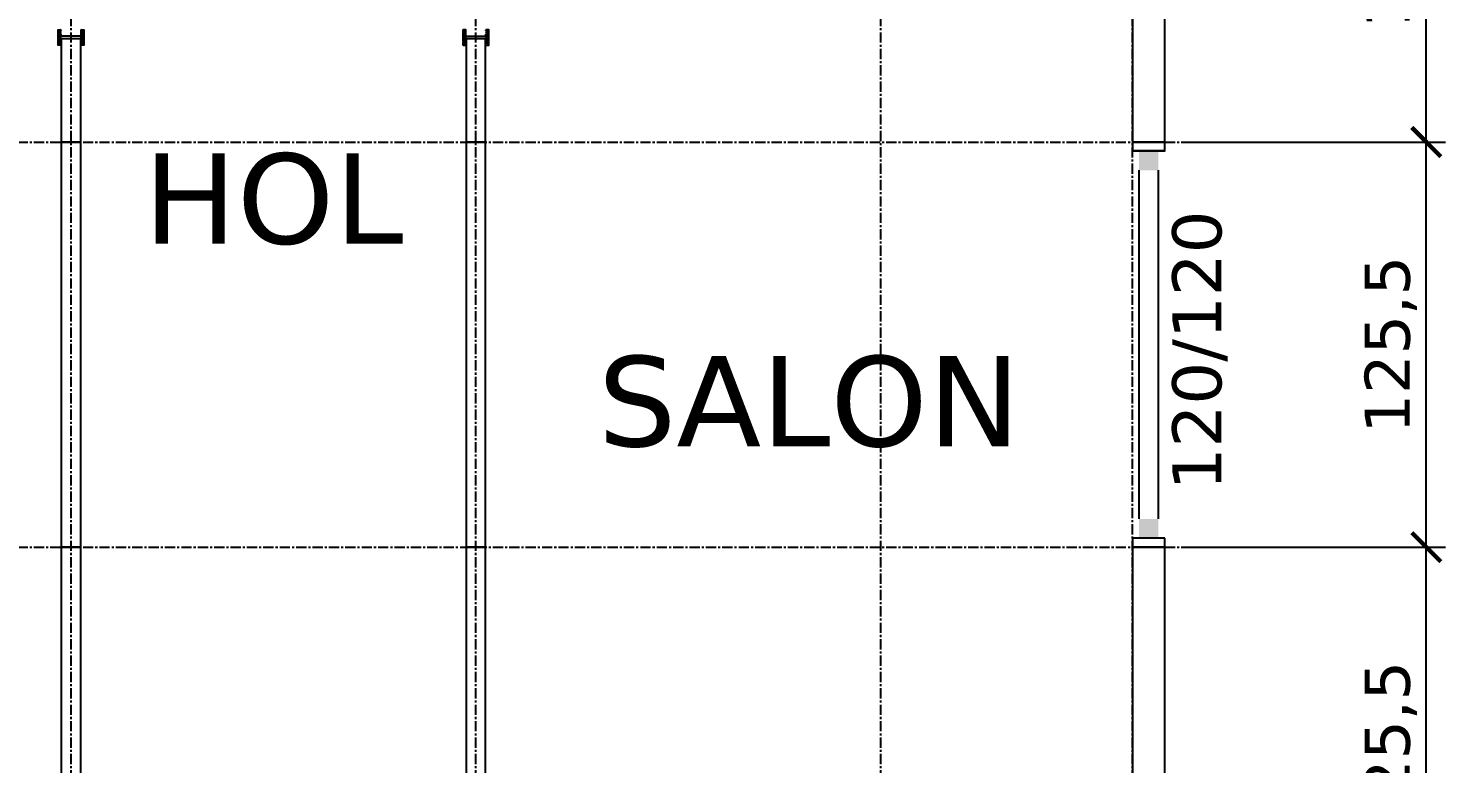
# Model space of a CAD drawing. Header units: centimetres. Extents: x -135 to 3640, y -1234 to 1338.
# Drawn here: x 247.8 to 687, y 300.4 to 528.2 of the extents above; entities that cross this region are included whole.
import ezdxf
from ezdxf.enums import TextEntityAlignment as Align

# ---------------------------------------------------------------- set-up
doc = ezdxf.new("R2010")
doc.units = ezdxf.units.CM
doc.linetypes.add('CENTER', pattern=[5.08, 3.175, -0.635, 0.635, -0.635])
for name, color, linetype in [('AKS', 4, 'CENTER'), ('DIS_DUVAR_100', 30, 'Continuous'), ('IC_DUVAR_60', 30, 'Continuous'), ('IC_KAPILAR', 7, 'Continuous'), ('ODA_ADLARI', 7, 'Continuous'), ('OLCULER', 7, 'Continuous'), ('PENCERE', 10, 'Continuous')]:
    doc.layers.add(name, color=color, linetype=linetype)
doc.styles.add('PORTMAN', font='DejaVuSans.ttf')
doc.styles.get("Standard").update_dxf_attribs({"font": 'DejaVuSans.ttf'})
doc.dimstyles.new('PORTMAN', dxfattribs={"dimtxt": 14, "dimasz": 9, "dimexe": 6, "dimexo": 5, "dimgap": 4, "dimtad": 1, "dimtxsty": 'PORTMAN', "dimblk": 'ARCHTICK', "dimcen": 2.5, "dimazin": 3, "dimtfac": 0.5, "dimtmove": 2, "dimatfit": 3})

# ---------------------------------------------------------------- blocks, each defined once
blk = doc.blocks.new('BOM_I01_1255p0_IC_DOLU')
blk.add_lwpolyline([(0, 0), (6, 0), (6, 125.5), (0, 125.5)], close=True)
blk = doc.blocks.new('kaynak-ic-kapi')
at = {"color": 133, "linetype": 'Continuous', "lineweight": 25, "true_color": 0x6ec1dd}
for p, q in [((54247.47, 7919.88), (54248.32, 7919.88)), ((54248.32, 7919.59), (54247.47, 7919.59)), ((54248.6, 7919.88), (54248.04, 7919.03)), ((54248.32, 7919.31), (54248.04, 7919.59)), ((54248.32, 7919.88), (54248.32, 7919.59)), ((54248.32, 7919.31), (54248.6, 7919.31)), ((54248.32, 7919.03), (54248.6, 7919.31)), ((54249.16, 7919.03), (54248.6, 7919.88)), ((54248.6, 7919.88), (54248.6, 7919.59)), ((54248.6, 7919.88), (54248.88, 7919.88)), ((54248.6, 7919.59), (54248.88, 7919.03)), ((54249.16, 7919.88), (54248.88, 7919.59)), ((54248.88, 7919.88), (54249.45, 7919.03)), ((54249.73, 7919.59), (54248.88, 7919.59)), ((54249.16, 7919.88), (54249.16, 7919.88)), ((54249.16, 7919.03), (54249.73, 7919.59)), ((54250.01, 7919.88), (54249.45, 7919.03)), ((54250.01, 7919.88), (54249.73, 7919.59)), ((54249.73, 7919.31), (54249.73, 7919.59)), ((54249.73, 7919.31), (54250.01, 7919.31)), ((54249.73, 7919.03), (54250.01, 7919.31)), ((54250.57, 7919.03), (54250.01, 7919.88)), ((54250.01, 7919.88), (54250.01, 7919.88)), ((54250.01, 7919.88), (54250.01, 7919.59)), ((54250.01, 7919.88), (54250.29, 7919.88)), ((54250.01, 7919.59), (54250.29, 7919.03)), ((54250.29, 7919.88), (54250.86, 7919.03)), ((54250.57, 7919.88), (54250.57, 7919.88)), ((54250.57, 7919.88), (54250.57, 7919.59)), ((54251.42, 7919.59), (54250.57, 7919.59)), ((54250.86, 7919.03), (54251.14, 7919.59)), ((54251.7, 7919.88), (54251.14, 7919.03)), ((54251.42, 7919.31), (54251.14, 7919.59)), ((54251.42, 7919.88), (54251.42, 7919.88)), ((54251.42, 7919.88), (54251.42, 7919.59)), ((54251.7, 7919.88), (54251.42, 7919.59)), ((54251.42, 7919.59), (54251.98, 7919.03)), ((54251.42, 7919.31), (54251.7, 7919.31)), ((54251.42, 7919.03), (54251.7, 7919.31)), ((54252.27, 7919.03), (54251.7, 7919.88)), ((54251.7, 7919.88), (54252.27, 7919.88)), ((54251.7, 7919.88), (54251.98, 7919.88)), ((54251.98, 7919.88), (54251.98, 7919.88)), ((54251.98, 7919.88), (54251.98, 7919.59)), ((54251.98, 7919.88), (54252.27, 7919.03)), ((54252.27, 7919.59), (54251.98, 7919.59)), ((54249.16, 7919.03), (54248.88, 7919.03)), ((54249.16, 7919.03), (54249.45, 7919.03)), ((54250.29, 7912.83), (54250.29, 7919.03)), ((54250.57, 7919.03), (54250.57, 7919.03)), ((54250.57, 7919.03), (54250.86, 7919.03)), ((54251.98, 7919.03), (54251.98, 7919.03)), ((54251.98, 7919.03), (54252.27, 7919.03)), ((54252.27, 7919.03), (54252.27, 7919.03)), ((54248.32, 7912.26), (54247.47, 7912.26)), ((54247.47, 7911.98), (54248.32, 7911.98)), ((54248.6, 7911.98), (54248.04, 7912.83)), ((54248.32, 7912.26), (54248.04, 7912.26)), ((54248.32, 7912.83), (54248.6, 7912.26)), ((54248.32, 7912.26), (54248.32, 7911.98)), ((54248.32, 7912.26), (54248.6, 7912.26)), ((54249.16, 7912.83), (54248.6, 7911.98)), ((54248.6, 7912.26), (54248.88, 7912.83)), ((54249.16, 7912.83), (54248.88, 7912.83)), ((54248.88, 7911.98), (54249.45, 7912.83)), ((54249.16, 7911.98), (54248.88, 7912.26)), ((54249.73, 7912.26), (54248.88, 7912.26)), ((54249.16, 7912.83), (54249.45, 7912.83)), ((54249.16, 7912.83), (54249.73, 7912.26)), ((54249.16, 7911.98), (54249.16, 7911.98)), ((54250.01, 7911.98), (54249.45, 7912.83)), ((54249.73, 7912.83), (54250.01, 7912.26)), ((54250.01, 7911.98), (54249.73, 7912.26)), ((54249.73, 7912.26), (54249.73, 7912.26)), ((54249.73, 7912.26), (54250.01, 7912.26)), ((54250.57, 7912.83), (54250.01, 7911.98)), ((54250.01, 7912.26), (54250.29, 7912.83)), ((54250.01, 7911.98), (54250.01, 7912.26)), ((54250.01, 7911.98), (54250.01, 7911.98)), ((54250.01, 7911.98), (54250.29, 7911.98)), ((54250.29, 7911.98), (54250.86, 7912.83)), ((54250.57, 7912.83), (54250.57, 7912.83)), ((54250.57, 7912.83), (54250.86, 7912.83)), ((54250.57, 7911.98), (54250.57, 7912.26)), ((54251.42, 7912.26), (54250.57, 7912.26)), ((54250.57, 7911.98), (54250.57, 7911.98)), ((54250.86, 7912.83), (54251.14, 7912.26)), ((54251.7, 7911.98), (54251.14, 7912.83)), ((54251.42, 7912.26), (54251.14, 7912.26)), ((54251.42, 7912.26), (54251.98, 7912.83)), ((54251.42, 7912.83), (54251.7, 7912.26)), ((54251.42, 7911.98), (54251.42, 7912.26)), ((54251.7, 7911.98), (54251.42, 7912.26)), ((54251.42, 7912.26), (54251.7, 7912.26)), ((54251.42, 7911.98), (54251.42, 7911.98)), ((54252.27, 7912.83), (54251.7, 7911.98)), ((54251.7, 7911.98), (54252.27, 7911.98)), ((54251.7, 7911.98), (54251.98, 7911.98)), ((54251.98, 7912.83), (54251.98, 7912.83)), ((54251.98, 7912.83), (54252.27, 7912.83)), ((54251.98, 7911.98), (54252.27, 7912.83)), ((54251.98, 7911.98), (54251.98, 7912.26)), ((54252.27, 7912.26), (54251.98, 7912.26)), ((54251.98, 7911.98), (54251.98, 7911.98)), ((54252.27, 7912.83), (54252.27, 7912.83))]:
    blk.add_line(p, q, dxfattribs=at)
for points in [[(54247.47, 7919.03), (54247.47, 7919.88), (54252.27, 7919.88), (54252.27, 7919.03)], [(54248.6, 7919.88), (54250.01, 7919.88), (54251.42, 7919.88)], [(54248.6, 7912.26), (54248.6, 7911.98), (54248.88, 7911.98)], [(54248.6, 7911.98), (54250.01, 7911.98), (54251.42, 7911.98)]]:
    blk.add_lwpolyline(points, dxfattribs=at)
blk.add_lwpolyline([(54247.47, 7912.83), (54252.27, 7912.83), (54252.27, 7911.98), (54247.47, 7911.98)], close=True, dxfattribs=at)
blk = doc.blocks.new('BOM_K01_IC_KAPI_ACIKLIK820')
at = {"layer": 'IC_KAPILAR'}
blk.add_blockref('kaynak-ic-kapi', (0, 0), dxfattribs=at)
blk = doc.blocks.new('BOM_I11_1255p0_IC_K01_SOL_UST_KAYP102p5')
blk.add_lwpolyline([(0, 0), (6, 0), (6, 32), (0, 32)], close=True)
at = {"layer": 'IC_KAPILAR', "rotation": 90}
blk.add_blockref('BOM_K01_IC_KAPI_ACIKLIK820', (7918.93, -54217.469), dxfattribs=at)
blk = doc.blocks.new('BOM_I11_1255p0_IC_K01_SAG_UST_KAYP102p5')
blk.add_lwpolyline([(0, 0), (6, 0), (6, 32), (0, 32)], close=True)
at = {"layer": 'IC_KAPILAR', "xscale": -1, "rotation": 270}
blk.add_blockref('BOM_K01_IC_KAPI_ACIKLIK820', (-7912.93, -54217.469), dxfattribs=at)
blk = doc.blocks.new('BOM_D01_1255p0_DIS_DOLU')
blk.add_lwpolyline([(0, 0), (10, 0), (10, 125.5), (0, 125.5)], close=True)
blk = doc.blocks.new('kaynak-pencere-120120')
at = {"layer": 'PENCERE', "color": 1}
for p, q in [((53387.01, 8192.86), (53397.01, 8192.86)), ((53389.01, 8186.86), (53389.01, 8078.86)), ((53395.01, 8186.86), (53395.01, 8078.86)), ((53387.01, 8072.86), (53397.01, 8072.86))]:
    blk.add_line(p, q, dxfattribs=at)
for points in [[(53389.01, 8192.86), (53389.01, 8186.86), (53395.01, 8192.86), (53395.01, 8186.86)], [(53389.01, 8072.86), (53389.01, 8078.86), (53395.01, 8072.86), (53395.01, 8078.86)]]:
    blk.add_solid(points, dxfattribs=at)
at = {"layer": 'PENCERE', "color": 0, "lineweight": 25}
blk.add_text('120/120', height=15.217, rotation=270, dxfattribs=at).set_placement((53369.52, 8178.03))
blk = doc.blocks.new('BOM_P01_PENCERE_1200x1200')
at = {"layer": 'PENCERE'}
blk.add_blockref('kaynak-pencere-120120', (0, 0), dxfattribs=at)
blk = doc.blocks.new('BOM_D02_1255p0_DIS_P01')
for points in [[(0, 122.75), (10, 122.75), (10, 125.5), (0, 125.5)], [(0, 0), (10, 0), (10, 2.75), (0, 2.75)]]:
    blk.add_lwpolyline(points, close=True)
at = {"layer": 'PENCERE'}
blk.add_blockref('BOM_P01_PENCERE_1200x1200', (-53387.006, -8070.111), dxfattribs=at)
blk = doc.blocks.new('_ARCHTICK')
at = {"color": 0, "linetype": 'BYBLOCK', "const_width": 0.15}
blk.add_lwpolyline([(-0.5, -0.5), (0.5, 0.5)], dxfattribs=at)

msp = doc.modelspace()

# ---------------------------------------------------------------- linework, layer by layer
at = {"layer": 'AKS'}
for p, q in [((261, -35), (261, 1041)), ((386.5, -35), (386.5, 1041)), ((512, -35), (512, 1041)), ((590, -35), (590, 1041)), ((-35, 493), (635, 493)), ((-35, 367.5), (635, 367.5))]:
    msp.add_line(p, q, dxfattribs=at)

# ---------------------------------------------------------------- block references
at = {"layer": 'DIS_DUVAR_100'}
for p in [(590, 493), (590, 242)]:
    msp.add_blockref('BOM_D01_1255p0_DIS_DOLU', p, dxfattribs=at)
at = {"layer": 'DIS_DUVAR_100', "rotation": 180}
msp.add_blockref('BOM_D02_1255p0_DIS_P01', (600, 493), dxfattribs=at)
at = {"layer": 'IC_DUVAR_60'}
for name, p in [('BOM_I11_1255p0_IC_K01_SOL_UST_KAYP102p5', (258, 493)), ('BOM_I11_1255p0_IC_K01_SAG_UST_KAYP102p5', (383.5, 493)), ('BOM_I01_1255p0_IC_DOLU', (258, 367.5)), ('BOM_I01_1255p0_IC_DOLU', (383.5, 367.5)), ('BOM_I01_1255p0_IC_DOLU', (258, 242)), ('BOM_I01_1255p0_IC_DOLU', (383.5, 242))]:
    msp.add_blockref(name, p, dxfattribs=at)

# ---------------------------------------------------------------- texts
at = {"layer": 'ODA_ADLARI', "style": 'PORTMAN'}
for s, p in [('HOL', (323.75, 475.5)), ('SALON', (489.75, 412.75))]:
    msp.add_text(s, height=28, dxfattribs=at).set_placement(p, align=Align.MIDDLE_CENTER)

# ---------------------------------------------------------------- dimensions: what is measured, and where the dimension line sits
at = {"layer": 'OLCULER'}
for base, p1, p2 in [((681, 493), (600, 493), (600, 618.5)), ((681, 367.5), (600, 367.5), (600, 493)), ((681, 242), (600, 242), (600, 367.5))]:
    msp.add_linear_dim(base=base, p1=p1, p2=p2, angle=90, dimstyle='PORTMAN', override={"dimtxt": 14, "dimasz": 9, "dimexe": 6, "dimexo": 5, "dimdec": 2, "dimzin": 8, "dimdsep": 44}, dxfattribs=at).render()

doc.saveas('drawing.dxf')
